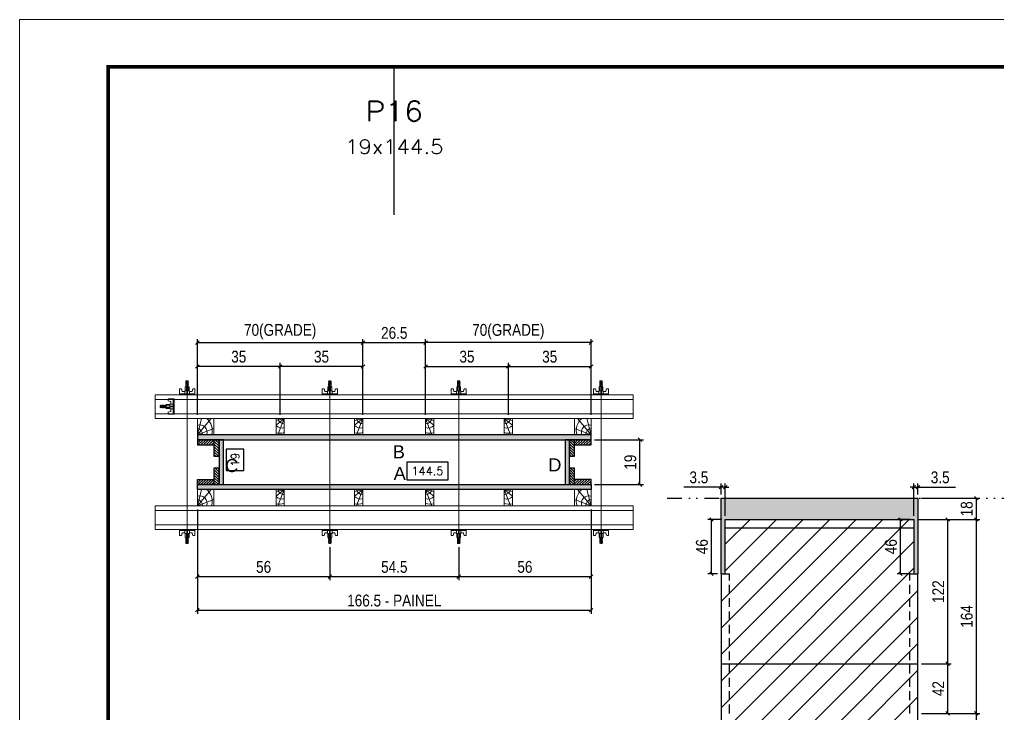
# Model space of a CAD drawing. Extents: x 14400 to 27878, y -21631 to 6985.
# Drawn here: x 17597 to 18424, y -493 to 93 of the extents above; entities that cross this region are included whole.
import ezdxf
from ezdxf.enums import TextEntityAlignment as Align

# ---------------------------------------------------------------- set-up
doc = ezdxf.new("R2010")
doc.units = 0
for name, pattern in [('DASHED', [0.75, 0.5, -0.25]), ('DIVIDE2', [0.625, 0.25, -0.125, 0, -0.125, 0, -0.125]), ('HIDDEN', [0.375, 0.25, -0.125])]:
    doc.linetypes.add(name, pattern=pattern)
for name, color, linetype in [('CHAPA', 1, 'Continuous'), ('COTA', 241, 'Continuous'), ('MEIO_PONT', 93, 'Continuous'), ('Nível', 160, 'Continuous'), ('Painéis', 200, 'Continuous'), ('SARR_2.2x7', 40, 'Continuous'), ('SARRAFO', 251, 'Continuous'), ('Texto de Titulo', 7, 'Continuous'), ('Texto Qtd Sarr', 242, 'Continuous'), ('TEXTO_GERAL', 7, 'Continuous')]:
    doc.layers.add(name, color=color, linetype=linetype)
for name, color, linetype, lineweight in [('Folhas', 255, 'Continuous', 9), ('Hachura', 251, 'Continuous', 9), ('Madeira', 126, 'Continuous', 18), ('Perfil Metálico', 224, 'Continuous', 18), ('SARRAFO DE PRESSAO', 251, 'DASHED', 9), ('Texto Seção', 7, 'Continuous', 15)]:
    doc.layers.add(name, color=color, linetype=linetype, lineweight=lineweight)
doc.styles.add('ARIAL', font='arial.ttf')
doc.styles.add('COTA TECNICA', font='techl___.ttf', dxfattribs={"height": 10})
doc.styles.add('COTA TECNICA 2X', font='techl___.ttf', dxfattribs={"height": 10})
doc.styles.add('COTA TECNICA-50', font='techl___.ttf', dxfattribs={"height": 10})
doc.styles.add('ROMANS', font='romans.shx')
doc.dimstyles.new('COTA PAINEL-50', dxfattribs={"dimtxt": 10, "dimasz": 3, "dimexe": 3, "dimexo": 3, "dimgap": 3, "dimtad": 1, "dimdec": 1, "dimzin": 12, "dimdsep": 46, "dimtxsty": 'COTA TECNICA-50', "dimblk1": 'OBLIQUE', "dimblk2": 'OBLIQUE', "dimsah": 1, "dimcen": 0.9, "dimclrd": 4, "dimclre": 4, "dimclrt": 240, "dimadec": 1, "dimazin": 3, "dimtfac": 1, "dimtdec": 1, "dimtmove": 0, "dimatfit": 3, "dimfxl": 1, "dimtolj": 1, "dimtzin": 12, "dimarcsym": 0})
doc.dimstyles.new('PAINEL', dxfattribs={"dimtxt": 10, "dimasz": 3, "dimexe": 3, "dimexo": 3, "dimgap": 3, "dimtad": 1, "dimdec": 1, "dimzin": 12, "dimdsep": 46, "dimtxsty": 'COTA TECNICA', "dimblk1": 'OBLIQUE', "dimblk2": 'OBLIQUE', "dimsah": 1, "dimcen": 0.9, "dimclrd": 4, "dimclre": 4, "dimclrt": 240, "dimadec": 1, "dimazin": 3, "dimtfac": 1, "dimtdec": 1, "dimtmove": 0, "dimatfit": 3, "dimfxl": 1, "dimtolj": 1, "dimtzin": 12, "dimarcsym": 0})
doc.dimstyles.new('SECAO PILAR', dxfattribs={"dimtxt": 10, "dimasz": 3, "dimexe": 3, "dimexo": 3, "dimgap": 3, "dimtad": 1, "dimdec": 1, "dimlfac": 0.5, "dimzin": 12, "dimdsep": 46, "dimtxsty": 'COTA TECNICA 2X', "dimblk1": 'OBLIQUE', "dimblk2": 'OBLIQUE', "dimsah": 1, "dimcen": 0.9, "dimclrd": 256, "dimclre": 256, "dimclrt": 256, "dimadec": 1, "dimazin": 3, "dimtfac": 1, "dimtdec": 1, "dimtmove": 0, "dimatfit": 3, "dimfxl": 1, "dimtolj": 1, "dimtzin": 12, "dimarcsym": 0})
doc.dimstyles.new('SECÇÃO 2', dxfattribs={"dimtxt": 7, "dimasz": 6, "dimexe": 0.18, "dimexo": 2, "dimgap": -4, "dimtad": 3, "dimdec": 1, "dimlfac": 0.5, "dimzin": 12, "dimdsep": 46, "dimtxsty": 'ROMANS', "dimblk": 'ARCHTICK', "dimcen": 0.09, "dimse1": 1, "dimse2": 1, "dimsd1": 1, "dimsd2": 1, "dimclrd": 180, "dimclre": 5, "dimclrt": 1, "dimadec": 0, "dimazin": 3, "dimtfac": 1, "dimtdec": 1, "dimtofl": 0, "dimtmove": 0, "dimatfit": 3, "dimldrblk": 'ARCHTICK', "dimfxl": 1, "dimtolj": 1, "dimtzin": 0, "dimarcsym": 0})
pattern_1 = [(225, (8623.4144, -23191.3835), (1.12253202, -1.12253202), [])]

# ---------------------------------------------------------------- blocks, each defined once
blk = doc.blocks.new('9999999999')
at = {"layer": 'Folhas'}
blk.add_lwpolyline([(98138.98, 34190.21), (99623.98, 34190.21), (99623.98, 35240.21), (98138.98, 35240.21)], close=True, dxfattribs=at)
at = {"layer": 'Folhas', "color": 30, "const_width": 3}
blk.add_lwpolyline([(98213.98, 34230.21), (99583.98, 34230.21), (99583.98, 35200.21), (98213.98, 35200.21)], close=True, dxfattribs=at)
blk = doc.blocks.new('*D1729')
at = {"layer": 'COTA', "color": 180, "lineweight": -2, "transparency": 16777216}
for p, q in [((17786.78, -269.9), (17771.78, -269.9)), ((17771.78, -269.9), (17771.78, -287.9)), ((17786.78, -287.9), (17786.78, -269.9)), ((17771.78, -287.9), (17786.78, -287.9))]:
    blk.add_line(p, q, dxfattribs=at)
at = {"layer": 'Defpoints', "color": 0, "transparency": 16777216}
for p in [(17786.69, -261.98), (17786.69, -299.98), (17790.78, -299.98)]:
    blk.add_point(p, dxfattribs=at)
at = {"layer": 'COTA', "color": 1, "transparency": 16777216, "insert": (17779.28, -278.9), "char_height": 7, "attachment_point": 5, "rotation": 90, "style": 'ROMANS'}
blk.add_mtext('\\A1;19', dxfattribs=at)
blk = doc.blocks.new('_ArchTick')
at = {"color": 0, "linetype": 'ByBlock', "const_width": 0.15}
blk.add_lwpolyline([(-0.5, -0.5), (0.5, 0.5)], dxfattribs=at)
blk = doc.blocks.new('*D1730')
at = {"layer": 'COTA', "color": 180, "lineweight": -2, "transparency": 16777216}
for p, q in [((17959.42, -280.98), (17924.42, -280.98)), ((17924.42, -280.98), (17924.42, -295.98)), ((17959.42, -295.98), (17959.42, -280.98)), ((17924.42, -295.98), (17959.42, -295.98))]:
    blk.add_line(p, q, dxfattribs=at)
at = {"layer": 'Defpoints', "color": 0, "transparency": 16777216}
for p in [(17769.37, -299.98), (18058.37, -299.98), (18058.37, -299.98)]:
    blk.add_point(p, dxfattribs=at)
at = {"layer": 'COTA', "color": 1, "transparency": 16777216, "insert": (17941.92, -288.48), "char_height": 7, "attachment_point": 5, "style": 'ROMANS'}
blk.add_mtext('\\A1;144.5', dxfattribs=at)
blk = doc.blocks.new('_Oblique')
at = {"color": 0, "linetype": 'ByBlock', "lineweight": -2}
blk.add_line((-0.5, -0.5), (0.5, 0.5), dxfattribs=at)
blk = doc.blocks.new('*D1731')
at = {"layer": 'COTA', "lineweight": -2, "transparency": 16777216}
for p, q in [((17747.37, -320.97), (17747.37, -409.14)), ((18080.37, -320.93), (18080.37, -409.14)), ((17747.37, -406.14), (18080.37, -406.14))]:
    blk.add_line(p, q, dxfattribs=at)
at = {"layer": 'Defpoints', "color": 0, "transparency": 16777216}
for p in [(17747.37, -317.97), (18080.37, -317.93), (18080.37, -406.14)]:
    blk.add_point(p, dxfattribs=at)
at = {"layer": 'COTA', "lineweight": -2, "transparency": 16777216, "xscale": 3, "yscale": 3, "zscale": 3, "rotation": 180}
blk.add_blockref('_Oblique', (17747.37, -406.14), dxfattribs=at)
at = {"layer": 'COTA', "lineweight": -2, "transparency": 16777216, "xscale": 3, "yscale": 3, "zscale": 3}
blk.add_blockref('_Oblique', (18080.37, -406.14), dxfattribs=at)
at = {"layer": 'COTA', "transparency": 16777216, "insert": (17913.87, -398.03), "char_height": 10, "attachment_point": 5, "style": 'COTA TECNICA 2X'}
blk.add_mtext('\\A1;166.5 - PAINEL', dxfattribs=at)
blk = doc.blocks.new('*D1732')
at = {"layer": 'COTA', "lineweight": -2, "transparency": 16777216}
for p, q in [((17747.37, -320.98), (17747.37, -380.71)), ((17859.43, -352.75), (17859.43, -380.71)), ((17747.37, -377.71), (17859.43, -377.71))]:
    blk.add_line(p, q, dxfattribs=at)
at = {"layer": 'Defpoints', "color": 0, "transparency": 16777216}
for p in [(17747.37, -317.98), (17859.43, -349.75), (17859.43, -377.71)]:
    blk.add_point(p, dxfattribs=at)
at = {"layer": 'COTA', "lineweight": -2, "transparency": 16777216, "xscale": 3, "yscale": 3, "zscale": 3, "rotation": 180}
blk.add_blockref('_Oblique', (17747.37, -377.71), dxfattribs=at)
at = {"layer": 'COTA', "lineweight": -2, "transparency": 16777216, "xscale": 3, "yscale": 3, "zscale": 3}
blk.add_blockref('_Oblique', (17859.43, -377.71), dxfattribs=at)
at = {"layer": 'COTA', "transparency": 16777216, "insert": (17803.4, -369.6), "char_height": 10, "attachment_point": 5, "style": 'COTA TECNICA 2X'}
blk.add_mtext('\\A1;56', dxfattribs=at)
blk = doc.blocks.new('*D1733')
at = {"layer": 'COTA', "lineweight": -2, "transparency": 16777216}
for p, q in [((18080.37, -320.98), (18080.37, -380.71)), ((17968.43, -352.75), (17968.43, -380.71)), ((17968.43, -377.71), (18080.37, -377.71))]:
    blk.add_line(p, q, dxfattribs=at)
at = {"layer": 'Defpoints', "color": 0, "transparency": 16777216}
for p in [(18080.37, -317.98), (17968.43, -349.75), (18080.37, -377.71)]:
    blk.add_point(p, dxfattribs=at)
at = {"layer": 'COTA', "lineweight": -2, "transparency": 16777216, "xscale": 3, "yscale": 3, "zscale": 3, "rotation": 180}
blk.add_blockref('_Oblique', (17968.43, -377.71), dxfattribs=at)
at = {"layer": 'COTA', "lineweight": -2, "transparency": 16777216, "xscale": 3, "yscale": 3, "zscale": 3}
blk.add_blockref('_Oblique', (18080.37, -377.71), dxfattribs=at)
at = {"layer": 'COTA', "transparency": 16777216, "insert": (18024.4, -369.6), "char_height": 10, "attachment_point": 5, "style": 'COTA TECNICA 2X'}
blk.add_mtext('\\A1;56', dxfattribs=at)
blk = doc.blocks.new('C')
at = {"layer": 'Hachura', "color": 0}
for p, q in [((0, 3.22), (0, -3.22)), ((0.45, 3.22), (0, 3.22)), ((0.46, 3.16), (0, 3.16)), ((0.46, 3.05), (0, 3.05)), ((0.46, 2.88), (0, 2.88)), ((0, 2.75), (0, -1.16)), ((0.46, 2.65), (0, 2.65)), ((0.46, 2.23), (0, 2.23)), ((0.46, 1.51), (0, 1.51)), ((0.39, 0.49), (0.17, 0.49)), ((0.45, -3.23), (0.45, 3.22)), ((0.45, 3.22), (2.58, 3.22)), ((1.74, 0.97), (0.45, 0.97)), ((1.45, 0.1), (0.45, 0.1)), ((1.35, 1.94), (1.35, 0.96)), ((2.58, 2.39), (1.47, 2.09)), ((1.74, -0.97), (1.74, 0.97)), ((1.74, 0.97), (1.74, 0.84)), ((1.74, 0.97), (1.74, 0.84)), ((1.74, 0.84), (3.35, 0.84)), ((3.35, 0.45), (1.74, 0.45)), ((2.58, 3.22), (2.58, 2.39)), ((3.32, 0.84), (3.32, -0.84)), ((3.35, 0.84), (3.35, -0.84)), ((3.68, 0.45), (3.35, 0.45)), ((3.84, -0.52), (3.35, 0.45)), ((3.35, 0.06), (3.67, -0.57)), ((3.68, 0.45), (4.16, -0.52)), ((3.72, 0.5), (4.25, -0.57)), ((4.37, -0.55), (3.83, 0.53)), ((4.15, 0.45), (3.93, 0.45)), ((4.42, -0.52), (3.93, 0.45)), ((4.15, 0.45), (4.26, 0.45)), ((4.26, 0.45), (4.74, -0.52)), ((4.3, 0.5), (4.83, -0.57)), ((4.95, -0.55), (4.41, 0.53)), ((4.51, 0.45), (4.84, 0.45)), ((5, -0.52), (4.51, 0.45)), ((4.84, 0.45), (5.32, -0.52)), ((4.88, 0.5), (5.41, -0.57)), ((5.53, -0.55), (4.99, 0.53)), ((5.58, -0.52), (5.09, 0.45)), ((5.42, 0.45), (5.09, 0.45)), ((5.58, -0.52), (5.09, 0.45)), ((5.42, 0.45), (5.74, -0.19)), ((5.46, 0.5), (5.74, -0.07)), ((5.74, 0.19), (5.57, 0.53)), ((5.74, 0.32), (5.68, 0.45)), ((5.68, 0.45), (5.74, 0.45)), ((5.74, 0.45), (5.9, 0.29)), ((5.74, 0.45), (5.74, -0.52)), ((5.9, -0.36), (5.9, 0.29)), ((0.45, 0), (0, 0)), ((0.46, -1.52), (0, -1.52)), ((0.46, -2.23), (0, -2.23)), ((0.46, -2.65), (0, -2.65)), ((0.46, -2.88), (0, -2.88)), ((0.46, -3.05), (0, -3.05)), ((0.46, -3.16), (0, -3.16)), ((0, -3.22), (2.57, -3.22)), ((0.08, -0.48), (0.29, -0.48)), ((0.29, -0.48), (0.4, -0.48)), ((0.45, 0), (0.45, -0.97)), ((0.45, -0.16), (1.45, -0.16)), ((0.45, -0.65), (0.45, -0.32)), ((0.45, -3.23), (0.45, -0.65)), ((0.45, -0.97), (1.74, -0.97)), ((1.35, -1.94), (1.35, -0.97)), ((2.58, -2.39), (1.47, -2.1)), ((3.35, -0.32), (1.74, -0.32)), ((3.35, -0.84), (1.74, -0.84)), ((2.58, -3.23), (2.58, -2.39)), ((3.35, -0.07), (3.58, -0.52)), ((3.35, -0.52), (3.58, -0.52)), ((3.84, -0.52), (4.16, -0.52)), ((4.42, -0.52), (4.74, -0.52)), ((4.63, -0.52), (4.74, -0.52)), ((5, -0.52), (5.32, -0.52)), ((5.58, -0.52), (5.74, -0.52)), ((5.74, -0.52), (5.9, -0.36)), ((5.74, -0.52), (5.74, -0.52))]:
    blk.add_line(p, q, dxfattribs=at)
for centre, radius, start, end in [((1.52, 1.94), 0.161, 104.7436, 180), ((1.44, -0.03), 0.129, 272.695, 87.305), ((3.81, 0.39), 0.143, 25.5688, 154.4312), ((4.39, 0.39), 0.143, 25.5688, 154.4312), ((4.97, 0.39), 0.143, 25.5688, 154.4312), ((5.55, 0.39), 0.143, 25.5688, 154.4312), ((0.17, -0.37), 0.174, 221.744, 317.8592), ((1.52, -1.94), 0.161, 180, 255.2564), ((3.71, -0.4), 0.174, 222.1408, 318.256), ((4.29, -0.4), 0.174, 222.1408, 318.256), ((4.87, -0.4), 0.174, 222.1408, 318.256), ((5.45, -0.4), 0.174, 222.1408, 318.256), ((5.61, -0.4), 0.174, 317.8592, 318.256)]:
    blk.add_arc(centre, radius, start, end, dxfattribs=at)
blk = doc.blocks.new('*D1734')
at = {"layer": 'COTA', "lineweight": -2, "transparency": 16777216}
for p, q in [((17859.43, -352.75), (17859.43, -380.71)), ((17968.43, -352.75), (17968.43, -380.71)), ((17859.43, -377.71), (17968.43, -377.71))]:
    blk.add_line(p, q, dxfattribs=at)
at = {"layer": 'Defpoints', "color": 0, "transparency": 16777216}
for p in [(17859.43, -349.75), (17968.43, -349.75), (17968.43, -377.71)]:
    blk.add_point(p, dxfattribs=at)
at = {"layer": 'COTA', "lineweight": -2, "transparency": 16777216, "xscale": 3, "yscale": 3, "zscale": 3, "rotation": 180}
blk.add_blockref('_Oblique', (17859.43, -377.71), dxfattribs=at)
at = {"layer": 'COTA', "lineweight": -2, "transparency": 16777216, "xscale": 3, "yscale": 3, "zscale": 3}
blk.add_blockref('_Oblique', (17968.43, -377.71), dxfattribs=at)
at = {"layer": 'COTA', "transparency": 16777216, "insert": (17913.93, -369.6), "char_height": 10, "attachment_point": 5, "style": 'COTA TECNICA 2X'}
blk.add_mtext('\\A1;54.5', dxfattribs=at)
blk = doc.blocks.new('*D1735')
at = {"layer": 'COTA', "lineweight": -2, "transparency": 16777216}
for p, q in [((17940.37, -241), (17940.37, -197.05)), ((18010.37, -240.98), (18010.37, -197.05)), ((17940.37, -200.05), (18010.37, -200.05))]:
    blk.add_line(p, q, dxfattribs=at)
at = {"layer": 'Defpoints', "color": 0, "transparency": 16777216}
for p in [(18010.37, -200.05), (17940.37, -244), (18010.37, -243.98)]:
    blk.add_point(p, dxfattribs=at)
at = {"layer": 'COTA', "lineweight": -2, "transparency": 16777216, "xscale": 3, "yscale": 3, "zscale": 3, "rotation": 180}
blk.add_blockref('_Oblique', (17940.37, -200.05), dxfattribs=at)
at = {"layer": 'COTA', "lineweight": -2, "transparency": 16777216, "xscale": 3, "yscale": 3, "zscale": 3}
blk.add_blockref('_Oblique', (18010.37, -200.05), dxfattribs=at)
at = {"layer": 'COTA', "transparency": 16777216, "insert": (17975.37, -191.83), "char_height": 10, "attachment_point": 5, "style": 'COTA TECNICA 2X'}
blk.add_mtext('\\A1;35', dxfattribs=at)
blk = doc.blocks.new('*D1736')
at = {"layer": 'COTA', "lineweight": -2, "transparency": 16777216}
for p, q in [((18010.37, -240.98), (18010.37, -197.05)), ((18080.37, -240.98), (18080.37, -197.05)), ((18010.37, -200.05), (18080.37, -200.05))]:
    blk.add_line(p, q, dxfattribs=at)
at = {"layer": 'Defpoints', "color": 0, "transparency": 16777216}
for p in [(18080.37, -200.05), (18010.37, -243.98), (18080.37, -243.98)]:
    blk.add_point(p, dxfattribs=at)
at = {"layer": 'COTA', "lineweight": -2, "transparency": 16777216, "xscale": 3, "yscale": 3, "zscale": 3, "rotation": 180}
blk.add_blockref('_Oblique', (18010.37, -200.05), dxfattribs=at)
at = {"layer": 'COTA', "lineweight": -2, "transparency": 16777216, "xscale": 3, "yscale": 3, "zscale": 3}
blk.add_blockref('_Oblique', (18080.37, -200.05), dxfattribs=at)
at = {"layer": 'COTA', "transparency": 16777216, "insert": (18045.37, -191.83), "char_height": 10, "attachment_point": 5, "style": 'COTA TECNICA 2X'}
blk.add_mtext('\\A1;35', dxfattribs=at)
blk = doc.blocks.new('*D1737')
at = {"layer": 'COTA', "lineweight": -2, "transparency": 16777216}
for p, q in [((17940.37, -240.98), (17940.37, -176.85)), ((18080.36, -179.85), (17940.37, -179.85)), ((18080.36, -240.98), (18080.36, -176.85))]:
    blk.add_line(p, q, dxfattribs=at)
at = {"layer": 'Defpoints', "color": 0, "transparency": 16777216}
for p in [(17940.37, -179.85), (17940.37, -243.98), (18080.36, -243.98)]:
    blk.add_point(p, dxfattribs=at)
at = {"layer": 'COTA', "lineweight": -2, "transparency": 16777216, "xscale": 3, "yscale": 3, "zscale": 3, "rotation": 180}
blk.add_blockref('_Oblique', (17940.37, -179.85), dxfattribs=at)
at = {"layer": 'COTA', "lineweight": -2, "transparency": 16777216, "xscale": 3, "yscale": 3, "zscale": 3}
blk.add_blockref('_Oblique', (18080.36, -179.85), dxfattribs=at)
at = {"layer": 'COTA', "transparency": 16777216, "insert": (18010.36, -170.63), "char_height": 10, "attachment_point": 5, "style": 'COTA TECNICA 2X'}
blk.add_mtext('\\A1;70(GRADE)', dxfattribs=at)
blk = doc.blocks.new('*D1738')
at = {"layer": 'COTA', "lineweight": -2, "transparency": 16777216}
for p, q in [((18083.37, -261.98), (18124.67, -261.98)), ((18121.67, -299.98), (18121.67, -261.98)), ((18083.37, -299.98), (18124.67, -299.98))]:
    blk.add_line(p, q, dxfattribs=at)
at = {"layer": 'Defpoints', "color": 0, "transparency": 16777216}
for p in [(18080.37, -261.98), (18121.67, -261.98), (18080.37, -299.98)]:
    blk.add_point(p, dxfattribs=at)
at = {"layer": 'COTA', "lineweight": -2, "transparency": 16777216, "xscale": 3, "yscale": 3, "zscale": 3}
for p, rotation in [((18121.67, -261.98), 90), ((18121.67, -299.98), 270)]:
    blk.add_blockref('_Oblique', p, dxfattribs=dict(at, rotation=rotation))
at = {"layer": 'COTA', "transparency": 16777216, "insert": (18113.58, -280.98), "char_height": 10, "attachment_point": 5, "rotation": 90, "style": 'COTA TECNICA 2X'}
blk.add_mtext('\\A1;19', dxfattribs=at)
blk = doc.blocks.new('PONTALETE')
at = {"layer": 'Madeira'}
for q in [(2.71, 7), (7, 5.76), (7, 1.74)]:
    blk.add_line((0, 0), q, dxfattribs=at)
blk.add_lwpolyline([(0, 0), (7, 0), (7, 7), (0, 7)], close=True, dxfattribs=at)
for centre, radius, start, end in [((2.04, 0.06), 6.23, 37.2818, 109.0913), ((1.09, 0.9), 3.19, 343.603, 109.9847), ((-0.21, -0.78), 3.09, 14.6322, 86.0383)]:
    blk.add_arc(centre, radius, start, end, dxfattribs=at)
blk = doc.blocks.new('MEIO PONTALETE')
at = {"layer": 'Madeira'}
for q in [(2.71, 7), (3.5, 2.88), (3.5, 0.87)]:
    blk.add_line((0, 0), q, dxfattribs=at)
blk.add_lwpolyline([(0, 0), (3.5, 0), (3.5, 7), (0, 7)], close=True, dxfattribs=at)
for centre, radius, start, end in [((2.04, 0.06), 6.23, 76.4499, 109.0913), ((1.09, 0.9), 3.19, 40.9063, 109.9847), ((-0.21, -0.78), 3.09, 14.6322, 86.0383)]:
    blk.add_arc(centre, radius, start, end, dxfattribs=at)
blk = doc.blocks.new('titulo1')
at = {"layer": 'Defpoints', "color": 252, "linetype": 'HIDDEN', "ltscale": 2}
blk.add_line((0, 0), (0, 125), dxfattribs=at)
at = {"layer": 'Defpoints', "style": 'ROMANS', "oblique": 15}
blk.add_attdef('FOLHA', text='', height=10, dxfattribs=at).set_placement((0, 15.58), align=Align.MIDDLE_CENTER)
at = {"layer": 'Texto Qtd Sarr', "color": 3, "style": 'ROMANS', "oblique": 15}
for tag, height, p in [('TITULO', 17, (0, 71.45)), ('SEÇÃO', 12, (0, 41.55))]:
    blk.add_attdef(tag, text='', height=height, dxfattribs=at).set_placement(p, align=Align.MIDDLE_CENTER)
blk = doc.blocks.new('*D1739')
at = {"layer": 'COTA', "lineweight": -2, "transparency": 16777216}
for p, q in [((17817.37, -240.98), (17817.37, -197.05)), ((17887.37, -241), (17887.37, -197.05)), ((17887.37, -200.05), (17817.37, -200.05))]:
    blk.add_line(p, q, dxfattribs=at)
at = {"layer": 'Defpoints', "color": 0, "transparency": 16777216}
for p in [(17817.37, -200.05), (17817.37, -243.98), (17887.37, -244)]:
    blk.add_point(p, dxfattribs=at)
at = {"layer": 'COTA', "lineweight": -2, "transparency": 16777216, "xscale": 3, "yscale": 3, "zscale": 3, "rotation": 180}
blk.add_blockref('_Oblique', (17817.37, -200.05), dxfattribs=at)
at = {"layer": 'COTA', "lineweight": -2, "transparency": 16777216, "xscale": 3, "yscale": 3, "zscale": 3}
blk.add_blockref('_Oblique', (17887.37, -200.05), dxfattribs=at)
at = {"layer": 'COTA', "transparency": 16777216, "insert": (17852.37, -191.83), "char_height": 10, "attachment_point": 5, "style": 'COTA TECNICA 2X'}
blk.add_mtext('\\A1;35', dxfattribs=at)
blk = doc.blocks.new('*D1740')
at = {"layer": 'COTA', "lineweight": -2, "transparency": 16777216}
for p, q in [((17747.37, -240.98), (17747.37, -197.05)), ((17817.37, -240.98), (17817.37, -197.05)), ((17817.37, -200.05), (17747.37, -200.05))]:
    blk.add_line(p, q, dxfattribs=at)
at = {"layer": 'Defpoints', "color": 0, "transparency": 16777216}
for p in [(17747.37, -200.05), (17747.37, -243.98), (17817.37, -243.98)]:
    blk.add_point(p, dxfattribs=at)
at = {"layer": 'COTA', "lineweight": -2, "transparency": 16777216, "xscale": 3, "yscale": 3, "zscale": 3, "rotation": 180}
blk.add_blockref('_Oblique', (17747.37, -200.05), dxfattribs=at)
at = {"layer": 'COTA', "lineweight": -2, "transparency": 16777216, "xscale": 3, "yscale": 3, "zscale": 3}
blk.add_blockref('_Oblique', (17817.37, -200.05), dxfattribs=at)
at = {"layer": 'COTA', "transparency": 16777216, "insert": (17782.37, -191.83), "char_height": 10, "attachment_point": 5, "style": 'COTA TECNICA 2X'}
blk.add_mtext('\\A1;35', dxfattribs=at)
blk = doc.blocks.new('*D1741')
at = {"layer": 'COTA', "lineweight": -2, "transparency": 16777216}
for p, q in [((17747.37, -240.98), (17747.37, -176.85)), ((17747.37, -179.85), (17887.37, -179.85)), ((17887.37, -240.98), (17887.37, -176.85))]:
    blk.add_line(p, q, dxfattribs=at)
at = {"layer": 'Defpoints', "color": 0, "transparency": 16777216}
for p in [(17887.37, -179.85), (17747.37, -243.98), (17887.37, -243.98)]:
    blk.add_point(p, dxfattribs=at)
at = {"layer": 'COTA', "lineweight": -2, "transparency": 16777216, "xscale": 3, "yscale": 3, "zscale": 3, "rotation": 180}
blk.add_blockref('_Oblique', (17747.37, -179.85), dxfattribs=at)
at = {"layer": 'COTA', "lineweight": -2, "transparency": 16777216, "xscale": 3, "yscale": 3, "zscale": 3}
blk.add_blockref('_Oblique', (17887.37, -179.85), dxfattribs=at)
at = {"layer": 'COTA', "transparency": 16777216, "insert": (17817.37, -170.63), "char_height": 10, "attachment_point": 5, "style": 'COTA TECNICA 2X'}
blk.add_mtext('\\A1;70(GRADE)', dxfattribs=at)
blk = doc.blocks.new('*D1751')
at = {"layer": 'COTA', "lineweight": -2, "transparency": 16777216}
for p, q in [((17887.37, -240.98), (17887.37, -176.85)), ((17887.37, -179.85), (17940.37, -179.85)), ((17940.37, -241), (17940.37, -176.85))]:
    blk.add_line(p, q, dxfattribs=at)
at = {"layer": 'Defpoints', "color": 0, "transparency": 16777216}
for p in [(17940.37, -179.85), (17887.37, -243.98), (17940.37, -244)]:
    blk.add_point(p, dxfattribs=at)
at = {"layer": 'COTA', "lineweight": -2, "transparency": 16777216, "xscale": 3, "yscale": 3, "zscale": 3, "rotation": 180}
blk.add_blockref('_Oblique', (17887.37, -179.85), dxfattribs=at)
at = {"layer": 'COTA', "lineweight": -2, "transparency": 16777216, "xscale": 3, "yscale": 3, "zscale": 3}
blk.add_blockref('_Oblique', (17940.37, -179.85), dxfattribs=at)
at = {"layer": 'COTA', "transparency": 16777216, "insert": (17913.87, -171.74), "char_height": 10, "attachment_point": 5, "style": 'COTA TECNICA 2X'}
blk.add_mtext('\\A1;26.5', dxfattribs=at)
blk = doc.blocks.new('*D1745')
at = {"layer": 'COTA', "color": 4, "lineweight": -2, "transparency": 16777216}
for p, q in [((18356.32, -329.44), (18409.19, -329.44)), ((18406.19, -493.44), (18406.19, -329.44)), ((18359.82, -493.44), (18409.19, -493.44))]:
    blk.add_line(p, q, dxfattribs=at)
at = {"layer": 'Defpoints', "color": 0, "transparency": 16777216}
for p in [(18353.32, -329.44), (18406.19, -329.44), (18356.82, -493.44)]:
    blk.add_point(p, dxfattribs=at)
at = {"layer": 'COTA', "color": 4, "lineweight": -2, "transparency": 16777216, "xscale": 3, "yscale": 3, "zscale": 3}
for p, rotation in [((18406.19, -329.44), 90), ((18406.19, -493.44), 270)]:
    blk.add_blockref('_Oblique', p, dxfattribs=dict(at, rotation=rotation))
at = {"layer": 'COTA', "color": 240, "transparency": 16777216, "insert": (18398.09, -411.44), "char_height": 10, "attachment_point": 5, "rotation": 90, "style": 'COTA TECNICA-50'}
blk.add_mtext('\\A1;164', dxfattribs=at)
blk = doc.blocks.new('*D1746')
at = {"layer": 'COTA', "color": 4, "linetype": 'ByBlock', "lineweight": -2, "transparency": 16777216}
for p, q in [((18359.82, -493.44), (18409.19, -493.44)), ((18406.19, -617.44), (18406.19, -493.44)), ((18359.82, -617.44), (18409.19, -617.44))]:
    blk.add_line(p, q, dxfattribs=at)
at = {"layer": 'Defpoints', "color": 0, "linetype": 'ByBlock', "transparency": 16777216}
for p in [(18356.82, -493.44), (18406.19, -493.44), (18356.82, -617.44)]:
    blk.add_point(p, dxfattribs=at)
at = {"layer": 'COTA', "color": 4, "linetype": 'ByBlock', "lineweight": -2, "transparency": 16777216, "xscale": 3, "yscale": 3, "zscale": 3}
for p, rotation in [((18406.19, -493.44), 90), ((18406.19, -617.44), 270)]:
    blk.add_blockref('_Oblique', p, dxfattribs=dict(at, rotation=rotation))
at = {"layer": 'COTA', "color": 240, "linetype": 'ByBlock', "transparency": 16777216, "insert": (18398.12, -555.44), "char_height": 10, "attachment_point": 5, "rotation": 90, "style": 'COTA TECNICA'}
blk.add_mtext('\\A1;124', dxfattribs=at)
blk = doc.blocks.new('*D1752')
at = {"layer": 'COTA', "color": 4, "lineweight": -2, "transparency": 16777216}
for p, q in [((18359.82, -311.44), (18409.19, -311.44)), ((18406.19, -329.44), (18406.19, -311.44)), ((18356.32, -329.44), (18409.19, -329.44))]:
    blk.add_line(p, q, dxfattribs=at)
at = {"layer": 'Defpoints', "color": 0, "transparency": 16777216}
for p in [(18356.82, -311.44), (18406.19, -311.44), (18353.32, -329.44)]:
    blk.add_point(p, dxfattribs=at)
at = {"layer": 'COTA', "color": 4, "lineweight": -2, "transparency": 16777216, "xscale": 3, "yscale": 3, "zscale": 3}
for p, rotation in [((18406.19, -311.44), 90), ((18406.19, -329.44), 270)]:
    blk.add_blockref('_Oblique', p, dxfattribs=dict(at, rotation=rotation))
at = {"layer": 'COTA', "color": 240, "transparency": 16777216, "insert": (18398.1, -320.44), "char_height": 10, "attachment_point": 5, "rotation": 90, "style": 'COTA TECNICA'}
blk.add_mtext('\\A1;18', dxfattribs=at)
blk = doc.blocks.new('*D2837')
at = {"layer": 'COTA', "color": 4, "lineweight": -2, "transparency": 16777216}
for p, q in [((18359.82, -451.44), (18385.03, -451.44)), ((18382.03, -493.44), (18382.03, -451.44)), ((18359.82, -493.44), (18385.03, -493.44))]:
    blk.add_line(p, q, dxfattribs=at)
at = {"layer": 'Defpoints', "color": 0, "transparency": 16777216}
for p in [(18356.82, -451.44), (18382.03, -451.44), (18356.82, -493.44)]:
    blk.add_point(p, dxfattribs=at)
at = {"layer": 'COTA', "color": 4, "lineweight": -2, "transparency": 16777216, "xscale": 3, "yscale": 3, "zscale": 3}
for p, rotation in [((18382.03, -451.44), 90), ((18382.03, -493.44), 270)]:
    blk.add_blockref('_Oblique', p, dxfattribs=dict(at, rotation=rotation))
at = {"layer": 'COTA', "color": 240, "transparency": 16777216, "insert": (18373.96, -472.44), "char_height": 10, "attachment_point": 5, "rotation": 90, "style": 'COTA TECNICA'}
blk.add_mtext('\\A1;42', dxfattribs=at)
blk = doc.blocks.new('*D2838')
at = {"layer": 'COTA', "color": 4, "lineweight": -2, "transparency": 16777216}
for p, q in [((18356.32, -329.44), (18385.03, -329.44)), ((18382.03, -451.44), (18382.03, -329.44)), ((18359.82, -451.44), (18385.03, -451.44))]:
    blk.add_line(p, q, dxfattribs=at)
at = {"layer": 'Defpoints', "color": 0, "transparency": 16777216}
for p in [(18353.32, -329.44), (18382.03, -329.44), (18356.82, -451.44)]:
    blk.add_point(p, dxfattribs=at)
at = {"layer": 'COTA', "color": 4, "lineweight": -2, "transparency": 16777216, "xscale": 3, "yscale": 3, "zscale": 3}
for p, rotation in [((18382.03, -329.44), 90), ((18382.03, -451.44), 270)]:
    blk.add_blockref('_Oblique', p, dxfattribs=dict(at, rotation=rotation))
at = {"layer": 'COTA', "color": 240, "transparency": 16777216, "insert": (18373.97, -390.44), "char_height": 10, "attachment_point": 5, "rotation": 90, "style": 'COTA TECNICA'}
blk.add_mtext('\\A1;122', dxfattribs=at)
blk = doc.blocks.new('*D2839')
at = {"layer": 'COTA', "color": 4, "lineweight": -2, "transparency": 16777216}
for p, q in [((18190.32, -302.07), (18158.72, -302.07)), ((18190.32, -308.44), (18190.32, -299.07)), ((18193.82, -302.07), (18190.32, -302.07)), ((18193.82, -326.44), (18193.82, -299.07)), ((18193.82, -302.07), (18196.82, -302.07))]:
    blk.add_line(p, q, dxfattribs=at)
at = {"layer": 'Defpoints', "color": 0, "transparency": 16777216}
for p in [(18190.32, -302.07), (18190.32, -311.44), (18193.82, -329.44)]:
    blk.add_point(p, dxfattribs=at)
at = {"layer": 'COTA', "color": 4, "lineweight": -2, "transparency": 16777216, "xscale": 3, "yscale": 3, "zscale": 3}
blk.add_blockref('_Oblique', (18190.32, -302.07), dxfattribs=at)
at = {"layer": 'COTA', "color": 4, "lineweight": -2, "transparency": 16777216, "xscale": 3, "yscale": 3, "zscale": 3, "rotation": 180}
blk.add_blockref('_Oblique', (18193.82, -302.07), dxfattribs=at)
at = {"layer": 'COTA', "color": 240, "transparency": 16777216, "insert": (18171.52, -293.85), "char_height": 10, "attachment_point": 5, "style": 'COTA TECNICA'}
blk.add_mtext('\\A1;3.5', dxfattribs=at)
blk = doc.blocks.new('*D2840')
at = {"layer": 'COTA', "color": 4, "lineweight": -2, "transparency": 16777216}
for p, q in [((18353.32, -302.07), (18350.32, -302.07)), ((18353.32, -326.44), (18353.32, -299.07)), ((18353.32, -302.07), (18356.82, -302.07)), ((18356.82, -308.44), (18356.82, -299.07)), ((18356.82, -302.07), (18388.43, -302.07))]:
    blk.add_line(p, q, dxfattribs=at)
at = {"layer": 'Defpoints', "color": 0, "transparency": 16777216}
for p in [(18356.82, -302.07), (18356.82, -311.44), (18353.32, -329.44)]:
    blk.add_point(p, dxfattribs=at)
at = {"layer": 'COTA', "color": 4, "lineweight": -2, "transparency": 16777216, "xscale": 3, "yscale": 3, "zscale": 3}
blk.add_blockref('_Oblique', (18353.32, -302.07), dxfattribs=at)
at = {"layer": 'COTA', "color": 4, "lineweight": -2, "transparency": 16777216, "xscale": 3, "yscale": 3, "zscale": 3, "rotation": 180}
blk.add_blockref('_Oblique', (18356.82, -302.07), dxfattribs=at)
at = {"layer": 'COTA', "color": 240, "transparency": 16777216, "insert": (18375.63, -293.85), "char_height": 10, "attachment_point": 5, "style": 'COTA TECNICA'}
blk.add_mtext('\\A1;3.5', dxfattribs=at)
blk = doc.blocks.new('*D2841')
at = {"layer": 'COTA', "color": 4, "lineweight": -2, "transparency": 16777216}
for p, q in [((18190.82, -329.44), (18179.22, -329.44)), ((18182.22, -375.44), (18182.22, -329.44)), ((18187.32, -375.44), (18179.22, -375.44))]:
    blk.add_line(p, q, dxfattribs=at)
at = {"layer": 'Defpoints', "color": 0, "transparency": 16777216}
for p in [(18182.22, -329.44), (18193.82, -329.44), (18190.32, -375.44)]:
    blk.add_point(p, dxfattribs=at)
at = {"layer": 'COTA', "color": 4, "lineweight": -2, "transparency": 16777216, "xscale": 3, "yscale": 3, "zscale": 3}
for p, rotation in [((18182.22, -329.44), 90), ((18182.22, -375.44), 270)]:
    blk.add_blockref('_Oblique', p, dxfattribs=dict(at, rotation=rotation))
at = {"layer": 'COTA', "color": 240, "transparency": 16777216, "insert": (18174.12, -352.44), "char_height": 10, "attachment_point": 5, "rotation": 90, "style": 'COTA TECNICA'}
blk.add_mtext('\\A1;46', dxfattribs=at)
blk = doc.blocks.new('*D2842')
at = {"layer": 'COTA', "color": 4, "lineweight": -2, "transparency": 16777216}
for p, q in [((18350.32, -329.44), (18339.09, -329.44)), ((18342.09, -375.44), (18342.09, -329.44)), ((18350.32, -375.44), (18339.09, -375.44))]:
    blk.add_line(p, q, dxfattribs=at)
at = {"layer": 'Defpoints', "color": 0, "transparency": 16777216}
for p in [(18342.09, -329.44), (18353.32, -329.44), (18353.32, -375.44)]:
    blk.add_point(p, dxfattribs=at)
at = {"layer": 'COTA', "color": 4, "lineweight": -2, "transparency": 16777216, "xscale": 3, "yscale": 3, "zscale": 3}
for p, rotation in [((18342.09, -329.44), 90), ((18342.09, -375.44), 270)]:
    blk.add_blockref('_Oblique', p, dxfattribs=dict(at, rotation=rotation))
at = {"layer": 'COTA', "color": 240, "transparency": 16777216, "insert": (18333.98, -352.44), "char_height": 10, "attachment_point": 5, "rotation": 90, "style": 'COTA TECNICA'}
blk.add_mtext('\\A1;46', dxfattribs=at)

msp = doc.modelspace()

# ---------------------------------------------------------------- hatches: boundary and pattern name
at = {"layer": 'COTA'}
h = msp.add_hatch(dxfattribs=at)
h.set_pattern_fill('AR-CONC', color=256, scale=0.03)
h.set_pattern_definition([(50, (-1585, 0), (5.4655401, -0.4781726), [0.5715, -6.2865]), (355, (-1585, 0), (-1.0573026, 5.7317054), [0.4572, -5.0292175]), (100.451445, (-1584.5445, -0.04), (4.4082374, 5.2535326), [0.4857003, -5.3427073]), (46.1842, (-1585, 1.524), (8.1323712, -1.2612698), [0.85725, -9.42975]), (96.635558, (-1584.322, 1.419), (7.122124, 7.4227837), [0.7285507, -8.0140682]), (351.18415, (-1585, 1.524), (7.122124, 7.4227837), [0.685799, -7.543792]), (21, (-1584.238, 1.143), (4.5484317, -3.0679559), [0.5715, -6.2865]), (326, (-1584.238, 1.143), (1.8540609, 5.525639), [0.4572, -5.0292]), (71.451445, (-1583.859, 0.8873), (6.4024926, 2.457683), [0.4857003, -5.3426981]), (37.5, (-1585, 0), (0.0926581, 2.53665117), [0, -4.96824, 0, -5.1054, 0, -5.04825]), (7.5, (-1585, 0), (2.00458988, 3.00541724), [0, -2.91084, 0, -4.85394, 0, -1.92405]), (327.5, (-1586.6993, 0), (4.06771786, -0.17186232), [0, -1.905, 0, -5.9436, 0, -7.8867]), (317.5, (-1587.4613, 0), (4.44387544, 0.7627947), [0, -2.4765, 0, -3.94716, 0, -5.6007])])
h.paths.add_polyline_path([(18353.323, -329.44), (18353.323, -375.44), (18356.823, -375.44), (18356.823, -311.44), (18190.323, -311.44), (18190.323, -375.44), (18193.823, -375.44), (18193.823, -329.44)])
at = {"layer": 'Hachura'}
h = msp.add_hatch(color=256, dxfattribs=at)
h.dxf.hatch_style = 1
h.paths.add_polyline_path([(18080.366, -261.975), (18080.366, -257.975), (17747.366, -257.975), (17747.366, -261.975)])
h = msp.add_hatch(dxfattribs=at)
h.set_pattern_fill('ANSI31', color=256, scale=0.5, angle=180, style=0)
h.set_pattern_definition(pattern_1)
h.paths.add_polyline_path([(17761.366, -261.975), (17761.366, -266.375), (17747.366, -266.375), (17747.366, -261.975)])
h = msp.add_hatch(dxfattribs=at)
h.set_pattern_fill('ANSI31', color=256, scale=0.5, angle=270, style=0)
h.set_pattern_definition([(315, (40657.1744, -9764.9272), (1.12253202, 1.12253202), [])])
h.paths.add_polyline_path([(17765.766, -275.975), (17761.366, -275.975), (17761.366, -261.975), (17765.766, -261.975)])
h = msp.add_hatch(color=256, dxfattribs=at)
h.dxf.hatch_style = 1
h.paths.add_polyline_path([(17765.766, -299.975), (17769.366, -299.975), (17769.366, -261.975), (17765.766, -261.975)])
h = msp.add_hatch(color=256, dxfattribs=at)
h.dxf.hatch_style = 1
h.paths.add_polyline_path([(18058.366, -299.975), (18061.966, -299.975), (18061.966, -261.975), (18058.366, -261.975)])
h = msp.add_hatch(dxfattribs=at)
h.set_pattern_fill('ANSI31', color=256, scale=0.5, angle=270, style=0)
h.set_pattern_definition([(315, (40957.7744, -9764.9272), (1.12253202, 1.12253202), [])])
h.paths.add_polyline_path([(18066.366, -275.975), (18061.966, -275.975), (18061.966, -261.975), (18066.366, -261.975)])
h = msp.add_hatch(dxfattribs=at)
h.set_pattern_fill('ANSI31', color=256, scale=0.5, angle=180, style=0)
h.set_pattern_definition([(225, (8942.4144, -23191.3835), (1.12253202, -1.12253202), [])])
h.paths.add_polyline_path([(18080.366, -261.975), (18080.366, -266.375), (18066.366, -266.375), (18066.366, -261.975)])
h = msp.add_hatch(dxfattribs=at)
h.set_pattern_fill('ANSI31', color=256, scale=0.5, angle=270, style=0)
h.set_pattern_definition([(315, (40657.1744, -9788.9272), (1.12253202, 1.12253202), [])])
h.paths.add_polyline_path([(17765.766, -299.975), (17761.366, -299.975), (17761.366, -285.975), (17765.766, -285.975)])
h = msp.add_hatch(dxfattribs=at)
h.set_pattern_fill('ANSI31', color=256, scale=0.5, angle=270, style=0)
h.set_pattern_definition([(315, (40957.7744, -9788.9272), (1.12253202, 1.12253202), [])])
h.paths.add_polyline_path([(18066.366, -299.975), (18061.966, -299.975), (18061.966, -285.975), (18066.366, -285.975)])
h = msp.add_hatch(dxfattribs=at)
h.set_pattern_fill('ANSI31', color=256, scale=0.5, angle=180, style=0)
h.set_pattern_definition(pattern_1)
h.paths.add_polyline_path([(17761.366, -299.975), (17761.366, -295.575), (17747.366, -295.575), (17747.366, -299.975)])
h = msp.add_hatch(dxfattribs=at)
h.set_pattern_fill('ANSI31', color=256, scale=0.5, angle=180, style=0)
h.set_pattern_definition([(225, (8577.4144, -23191.3835), (1.12253202, -1.12253202), [])])
h.paths.add_polyline_path([(18066.366, -299.975), (18066.366, -295.575), (18080.366, -295.575), (18080.366, -299.975)])
h = msp.add_hatch(color=256, dxfattribs=at)
h.dxf.hatch_style = 1
h.paths.add_polyline_path([(18080.366, -299.975), (18080.366, -303.975), (17747.366, -303.975), (17747.366, -299.975)])
h = msp.add_hatch(dxfattribs=at)
h.set_pattern_fill('ANSI31', color=256, scale=5)
h.paths.add_polyline_path([(18356.823, -375.44), (18353.323, -375.44), (18353.323, -329.44), (18193.823, -329.44), (18193.823, -375.44), (18190.323, -375.44), (18190.323, -451.44), (18356.823, -451.44)])
h.paths.add_polyline_path([(18356.823, -451.44), (18190.323, -451.44), (18190.323, -493.44), (18356.823, -493.44)])
h.paths.add_polyline_path([(18356.823, -493.44), (18190.323, -493.44), (18190.323, -615.44), (18356.823, -615.44)])
h.paths.add_polyline_path([(18650.304, -493.44), (18483.804, -493.44), (18483.804, -615.44), (18650.304, -615.44)])
h.paths.add_polyline_path([(18650.304, -447.44), (18483.804, -447.44), (18483.804, -493.44), (18650.304, -493.44)])
h.paths.add_polyline_path([(18650.304, -375.44), (18646.804, -375.44), (18646.804, -325.44), (18517.804, -325.44), (18517.804, -375.44), (18483.804, -375.44), (18483.804, -447.44), (18650.304, -447.44)])
h.paths.add_polyline_path([(18792.388, -375.44), (18773.388, -375.44), (18773.388, -615.44), (18792.388, -615.44)])
h.paths.add_polyline_path([(18933.115, -375.44), (18914.115, -375.44), (18914.115, -615.44), (18933.115, -615.44)])

# ---------------------------------------------------------------- linework, layer by layer
at = {"layer": 'CHAPA'}
for points in [[(18080.366, -261.975), (18080.366, -257.975), (17747.366, -257.975), (17747.366, -261.975)], [(17765.766, -299.975), (17769.366, -299.975), (17769.366, -261.975), (17765.766, -261.975)], [(18058.366, -299.975), (18061.966, -299.975), (18061.966, -261.975), (18058.366, -261.975)], [(18080.366, -299.975), (18080.366, -303.975), (17747.366, -303.975), (17747.366, -299.975)]]:
    msp.add_lwpolyline(points, close=True, dxfattribs=at)
at = {"layer": 'COTA'}
for p, q in [((18190.323, -375.44), (18190.323, -311.44)), ((18190.323, -311.44), (18356.823, -311.44)), ((18356.823, -311.44), (18356.823, -375.44))]:
    msp.add_line(p, q, dxfattribs=at)
at = {"layer": 'Hachura'}
for p, q in [((17738.677, -348.746), (17738.677, -217.005)), ((17859.366, -348.746), (17859.367, -217.005)), ((17968.366, -348.746), (17968.367, -217.005)), ((18088.755, -348.746), (18088.755, -217.005))]:
    msp.add_line(p, q, dxfattribs=at)
at = {"layer": 'Madeira'}
for points in [[(17887.366, -257.975), (17887.366, -243.975), (17747.366, -243.975), (17747.366, -257.975)], [(17940.366, -257.975), (17940.366, -243.975), (18080.366, -243.975), (18080.366, -257.975)], [(17887.366, -317.975), (17887.366, -303.975), (17747.366, -303.975), (17747.366, -317.975)], [(17940.366, -317.975), (17940.366, -303.975), (18080.366, -303.975), (18080.366, -317.975)]]:
    msp.add_lwpolyline(points, close=True, dxfattribs=at)
at = {"layer": 'Nível', "color": 4, "linetype": 'DIVIDE2', "ltscale": 50}
msp.add_line((18144.73, -311.44), (19041.967, -311.44), dxfattribs=at)
at = {"layer": 'Painéis'}
for p, q in [((18193.823, -375.44), (18193.823, -329.44)), ((18193.823, -329.44), (18353.323, -329.44)), ((18353.323, -329.44), (18353.323, -375.44)), ((18190.323, -375.44), (18190.323, -615.44)), ((18190.323, -375.44), (18197.323, -375.44)), ((18349.823, -375.44), (18356.823, -375.44)), ((18356.823, -615.44), (18356.823, -375.44)), ((18190.323, -451.44), (18356.823, -451.44))]:
    msp.add_line(p, q, dxfattribs=at)
at = {"layer": 'Perfil Metálico'}
for p, q in [((18116.084, -228.035), (17711.648, -228.035)), ((18116.084, -240.035), (17711.648, -240.035)), ((18116.084, -321.976), (17711.648, -321.976)), ((18116.084, -333.976), (17711.648, -333.976))]:
    msp.add_line(p, q, dxfattribs=at)
for points in [[(18116.084, -243.975), (18116.084, -223.975), (17711.648, -224.035), (17711.648, -244.035)], [(17711.648, -317.976), (17711.648, -337.976), (18116.084, -337.916), (18116.084, -317.916)]]:
    msp.add_lwpolyline(points, close=True, dxfattribs=at)
at = {"layer": 'SARR_2.2x7'}
msp.add_line((18193.823, -336.44), (18353.323, -336.44), dxfattribs=at)
at = {"layer": 'SARR_2.2x7', "linetype": 'HIDDEN', "ltscale": 30}
for p, q in [((18197.323, -493.44), (18197.323, -375.44)), ((18349.823, -493.44), (18349.823, -375.44))]:
    msp.add_line(p, q, dxfattribs=at)
at = {"layer": 'SARRAFO'}
for points in [[(17761.366, -261.975), (17747.366, -261.975), (17747.366, -266.375), (17761.366, -266.375)], [(18066.366, -266.375), (18080.366, -266.375), (18080.366, -261.975), (18066.366, -261.975)], [(17761.366, -299.975), (17747.366, -299.975), (17747.366, -295.575), (17761.366, -295.575)], [(18066.366, -299.975), (18080.366, -299.975), (18080.366, -295.575), (18066.366, -295.575)]]:
    msp.add_lwpolyline(points, dxfattribs=at)
for points in [[(17761.366, -261.975), (17761.366, -275.975), (17765.766, -275.975), (17765.766, -261.975)], [(18061.966, -261.975), (18061.966, -275.975), (18066.366, -275.975), (18066.366, -261.975)], [(17761.366, -285.975), (17761.366, -299.975), (17765.766, -299.975), (17765.766, -285.975)], [(18061.966, -285.975), (18061.966, -299.975), (18066.366, -299.975), (18066.366, -285.975)]]:
    msp.add_lwpolyline(points, close=True, dxfattribs=at)

# ---------------------------------------------------------------- block references
at = {"layer": 'Hachura', "linetype": 'Continuous', "yscale": 2, "zscale": 2}
for p, xscale, rotation in [((17738.686, -224.005), -2, 270), ((17859.357, -224.005), 2, 90.00000000000001), ((17968.357, -224.005), 2, 90.00000000000001), ((18088.746, -224.005), 2, 90.00000000000001), ((17727.682, -233.975), 2, 180), ((17738.678, -337.946), 2, 270), ((17859.366, -337.946), -2, 90), ((17968.366, -337.946), -2, 90), ((18088.755, -337.946), -2, 90)]:
    msp.add_blockref('C', p, dxfattribs=dict(at, xscale=xscale, rotation=rotation))
at = {"layer": 'MEIO_PONT'}
for name, p, xscale, yscale, zscale, rotation in [('PONTALETE', (17747.366, -257.975), -2, 2, 2, 270), ('MEIO PONTALETE', (17820.866, -243.975), 1.999999997962732, 1.999999997962732, 1.999999997962732, 180), ('MEIO PONTALETE', (17887.366, -243.975), 1.999999997962732, 1.999999997962732, 1.999999997962732, 180), ('MEIO PONTALETE', (17940.366, -243.975), -1.999999997962732, 1.999999997962732, 1.999999997962732, 180), ('MEIO PONTALETE', (18006.866, -243.975), -1.999999997962732, 1.999999997962732, 1.999999997962732, 180), ('PONTALETE', (18080.366, -257.975), 2, 2, 2, 89.99999999999997), ('PONTALETE', (17747.366, -317.975), -2, 2, 2, 270), ('MEIO PONTALETE', (17820.866, -303.975), 1.999999997962732, 1.999999997962732, 1.999999997962732, 180), ('MEIO PONTALETE', (17887.366, -303.975), 1.999999997962732, 1.999999997962732, 1.999999997962732, 180), ('MEIO PONTALETE', (17940.366, -303.975), -1.999999997962732, 1.999999997962732, 1.999999997962732, 180), ('MEIO PONTALETE', (18006.866, -303.975), -1.999999997962732, 1.999999997962732, 1.999999997962732, 180), ('PONTALETE', (18080.366, -317.975), 2, 2, 2, 89.99999999999997)]:
    msp.add_blockref(name, p, dxfattribs=dict(at, xscale=xscale, yscale=yscale, zscale=zscale, rotation=rotation))
at = {"layer": 'SARRAFO DE PRESSAO', "color": 6, "linetype": 'ByBlock'}
msp.add_blockref('9999999999', (-80542.011, -35146.928), dxfattribs=at)
at = {"layer": 'Texto Seção'}
ref = msp.add_blockref('titulo1', (17913.866, -71.723), dxfattribs=at)
ref.add_attrib('TITULO', 'P16', dxfattribs={"layer": 'Texto de Titulo', "color": 7, "height": 17, "style": 'ROMANS', "width": 1.1}).set_placement((17913.866, 15.777), align=Align.MIDDLE_CENTER)
ref.add_attrib('SEÇÃO', '19x144.5', dxfattribs={"layer": 'Texto de Titulo', "color": 7, "height": 12, "style": 'ROMANS', "width": 1.1}).set_placement((17913.866, -14.223), align=Align.MIDDLE_CENTER)

# ---------------------------------------------------------------- texts
at = {"layer": 'TEXTO_GERAL', "style": 'ARIAL'}
for s, p in [('B', (17917.768, -272.226)), ('C', (17776.383, -283.831)), ('D', (18049.726, -283.252)), ('A', (17918.514, -290.456))]:
    msp.add_text(s, height=11, dxfattribs=at).set_placement(p, align=Align.MIDDLE_CENTER)

# ---------------------------------------------------------------- dimensions: what is measured, and where the dimension line sits
at = {"layer": 'COTA'}
dim = msp.add_linear_dim(base=(17887.366, -179.853), p1=(17747.369, -243.979), p2=(17887.366, -243.975), angle=180, text='<>(GRADE)', dimstyle='SECAO PILAR', dxfattribs=at)
dim.commit()
dim.dimension.update_dxf_attribs({"geometry": '*D1741', "text_midpoint": (17817.368, -170.632)})
for base, p1, p2, dimstyle, picture, middle in [((17940.366, -179.853), (17887.366, -243.975), (17940.366, -244.001), 'SECAO PILAR', '*D1751', (17913.866, -171.744)), ((18010.366, -200.048), (17940.366, -244), (18010.366, -243.975), 'SECAO PILAR', '*D1735', (17975.366, -191.829)), ((18080.366, -200.048), (18010.366, -243.975), (18080.366, -243.979), 'SECAO PILAR', '*D1736', (18045.366, -191.829)), ((18190.323, -302.073), (18193.823, -329.44), (18190.323, -311.44), 'PAINEL', '*D2839', (18171.52, -293.854)), ((18356.823, -302.073), (18353.323, -329.44), (18356.823, -311.44), 'PAINEL', '*D2840', (18375.626, -293.854)), ((17859.434, -377.713), (17747.366, -317.975), (17859.434, -349.746), 'SECAO PILAR', '*D1732', (17803.4, -369.603)), ((18080.366, -377.713), (17968.434, -349.746), (18080.366, -317.975), 'SECAO PILAR', '*D1733', (18024.4, -369.603)), ((17968.434, -377.713), (17859.434, -349.746), (17968.434, -349.746), 'SECAO PILAR', '*D1734', (17913.934, -369.603))]:
    dim = msp.add_linear_dim(base=base, p1=p1, p2=p2, dimstyle=dimstyle, dxfattribs=at)
    dim.commit()
    dim.dimension.update_dxf_attribs({"geometry": picture, "text_midpoint": middle})
for base, p1, p2, text, picture, middle in [((17940.366, -179.853), (18080.363, -243.979), (17940.366, -243.975), '<>(GRADE)', '*D1737', (18010.365, -170.632)), ((18080.366, -406.137), (17747.366, -317.966), (18080.366, -317.926), '<> - PAINEL', '*D1731', (17913.866, -398.027))]:
    dim = msp.add_linear_dim(base=base, p1=p1, p2=p2, text=text, dimstyle='SECAO PILAR', dxfattribs=at)
    dim.commit()
    dim.dimension.update_dxf_attribs({"geometry": picture, "text_midpoint": middle})
for base, p1, p2, angle, dimstyle, picture, middle in [((17747.366, -200.048), (17817.366, -243.975), (17747.366, -243.979), 180, 'SECAO PILAR', '*D1740', (17782.366, -191.829)), ((17817.366, -200.048), (17887.366, -244), (17817.366, -243.975), 180, 'SECAO PILAR', '*D1739', (17852.366, -191.829)), ((18121.667, -261.975), (18080.366, -299.975), (18080.369, -261.975), 90, 'SECAO PILAR', '*D1738', (18113.579, -280.975)), ((18406.19, -311.44), (18353.323, -329.44), (18356.823, -311.44), 90, 'PAINEL', '*D1752', (18398.095, -320.44)), ((18182.222, -329.44), (18190.323, -375.44), (18193.823, -329.44), 90, 'PAINEL', '*D2841', (18174.12, -352.44)), ((18342.086, -329.44), (18353.323, -375.44), (18353.323, -329.44), 90, 'PAINEL', '*D2842', (18333.983, -352.44)), ((18406.19, -329.44), (18356.823, -493.44), (18353.323, -329.44), 90, 'COTA PAINEL-50', '*D1745', (18398.088, -411.44)), ((18382.031, -451.44), (18356.823, -493.44), (18356.823, -451.44), 90, 'PAINEL', '*D2837', (18373.958, -472.44))]:
    dim = msp.add_linear_dim(base=base, p1=p1, p2=p2, angle=angle, dimstyle=dimstyle, dxfattribs=at)
    dim.commit()
    dim.dimension.update_dxf_attribs({"geometry": picture, "text_midpoint": middle})
dim = msp.add_linear_dim(base=(17790.781, -299.975), p1=(17786.686, -261.975), p2=(17786.686, -299.975), angle=270, dimstyle='SECÇÃO 2', dxfattribs=at)
dim.commit()
dim.dimension.update_dxf_attribs({"geometry": '*D1729', "text_midpoint": (17790.781, -278.901), "dimtype": 160})
dim = msp.add_linear_dim(base=(18058.366, -299.975), p1=(17769.366, -299.975), p2=(18058.366, -299.975), dimstyle='SECÇÃO 2', dxfattribs=at)
dim.commit()
dim.dimension.update_dxf_attribs({"geometry": '*D1730', "text_midpoint": (17941.922, -299.975), "dimtype": 160})
dim = msp.add_linear_dim(base=(18382.031, -329.44), p1=(18356.823, -451.44), p2=(18353.323, -329.44), angle=90, dimstyle='PAINEL', override={"dimtmove": 1}, dxfattribs=at)
dim.commit()
dim.dimension.update_dxf_attribs({"geometry": '*D2838', "text_midpoint": (18373.973, -390.44)})
at = {"layer": 'COTA', "linetype": 'ByBlock'}
dim = msp.add_aligned_dim(p1=(18356.823, -617.44), p2=(18356.823, -493.44), distance=-49.367, dimstyle='PAINEL', dxfattribs=at)
dim.commit()
dim.dimension.update_dxf_attribs({"geometry": '*D1746', "text_midpoint": (18398.117, -555.44)})

doc.saveas('drawing.dxf')
